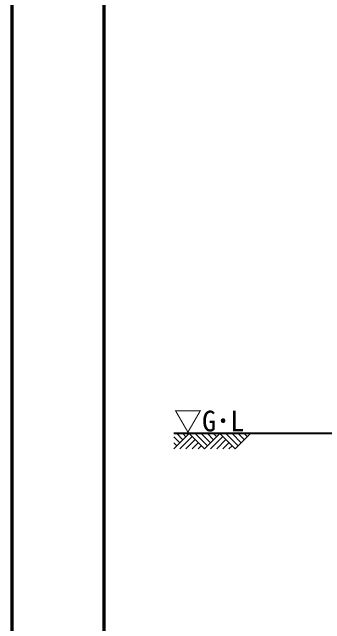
# Model space of a CAD drawing. Units: millimetres, scale not verified. Extents: x -2100 to 2100, y -1485 to 1485.
# Drawn here: x -2100 to -1591, y -141 to 856 of the extents above; entities that cross this region are included whole.
import ezdxf
from ezdxf.enums import TextEntityAlignment as Align

# ---------------------------------------------------------------- set-up
doc = ezdxf.new("R2010")
doc.units = ezdxf.units.MM
doc.header["$LTSCALE"] = 5
for name, color, linetype, lineweight in [('0-4_D-TTL-FRAM', 2, 'Continuous', 18), ('0-7_D-STR-GL', 1, 'Continuous', 40), ('0-8_D-STR-STR1', 4, 'Continuous', 13)]:
    doc.layers.add(name, color=color, linetype=linetype, lineweight=lineweight)
doc.layers.add('0-9_D-STR-TXT', color=7, linetype='Continuous')
doc.styles.add('ＭＳ ゴシック', font='')
doc.styles.get('ＭＳ ゴシック').set_extended_font_data('MS Gothic')

msp = doc.modelspace()

# ---------------------------------------------------------------- linework, layer by layer
at = {"layer": '0-4_D-TTL-FRAM', "lineweight": 70}
for points in [[(-2100, -1485), (-2100, 1485), (2100, 1485), (2100, -1485)], [(-1950, -1385), (-1950, 1385), (1950, 1385), (1950, -1385)]]:
    msp.add_lwpolyline(points, close=True, dxfattribs=at)
at = {"layer": '0-7_D-STR-GL'}
msp.add_line((-1354.51, 169.123), (-1836.819, 169.123), dxfattribs=at)
at = {"layer": '0-8_D-STR-STR1'}
for p, q in [((-1836.819, 144.123), (-1811.819, 169.123)), ((-1836.819, 163.922), (-1826.92, 154.022)), ((-1832.121, 169.123), (-1821.97, 158.972)), ((-1826.92, 144.123), (-1806.869, 164.173)), ((-1822.221, 169.123), (-1817.02, 163.922)), ((-1811.819, 169.123), (-1786.819, 144.123)), ((-1801.92, 169.123), (-1781.869, 149.072)), ((-1792.02, 169.123), (-1776.92, 154.022)), ((-1786.819, 144.123), (-1761.819, 169.123)), ((-1782.121, 169.123), (-1771.97, 158.972)), ((-1776.92, 144.123), (-1756.869, 164.173)), ((-1772.221, 169.123), (-1767.02, 163.922)), ((-1761.819, 169.123), (-1736.819, 144.123)), ((-1751.92, 169.123), (-1731.869, 149.072)), ((-1742.02, 169.123), (-1726.92, 154.022)), ((-1736.819, 144.123), (-1711.819, 169.123)), ((-1732.121, 169.123), (-1721.97, 158.972)), ((-1722.221, 169.123), (-1717.02, 163.922)), ((-1836.819, 154.022), (-1831.869, 149.072)), ((-1817.02, 144.123), (-1801.92, 159.223)), ((-1807.121, 144.123), (-1796.97, 154.273)), ((-1767.02, 144.123), (-1751.92, 159.223)), ((-1757.121, 144.123), (-1746.97, 154.273)), ((-1797.221, 144.123), (-1792.02, 149.324)), ((-1747.221, 144.123), (-1742.02, 149.324))]:
    msp.add_line(p, q, dxfattribs=at)

# ---------------------------------------------------------------- texts
at = {"layer": '0-9_D-STR-TXT', "style": 'ＭＳ ゴシック'}
msp.add_text('▽G･L', height=33.69, dxfattribs=at).set_placement((-1836.819, 162.646), align=Align.BOTTOM_LEFT)

doc.saveas('drawing.dxf')
